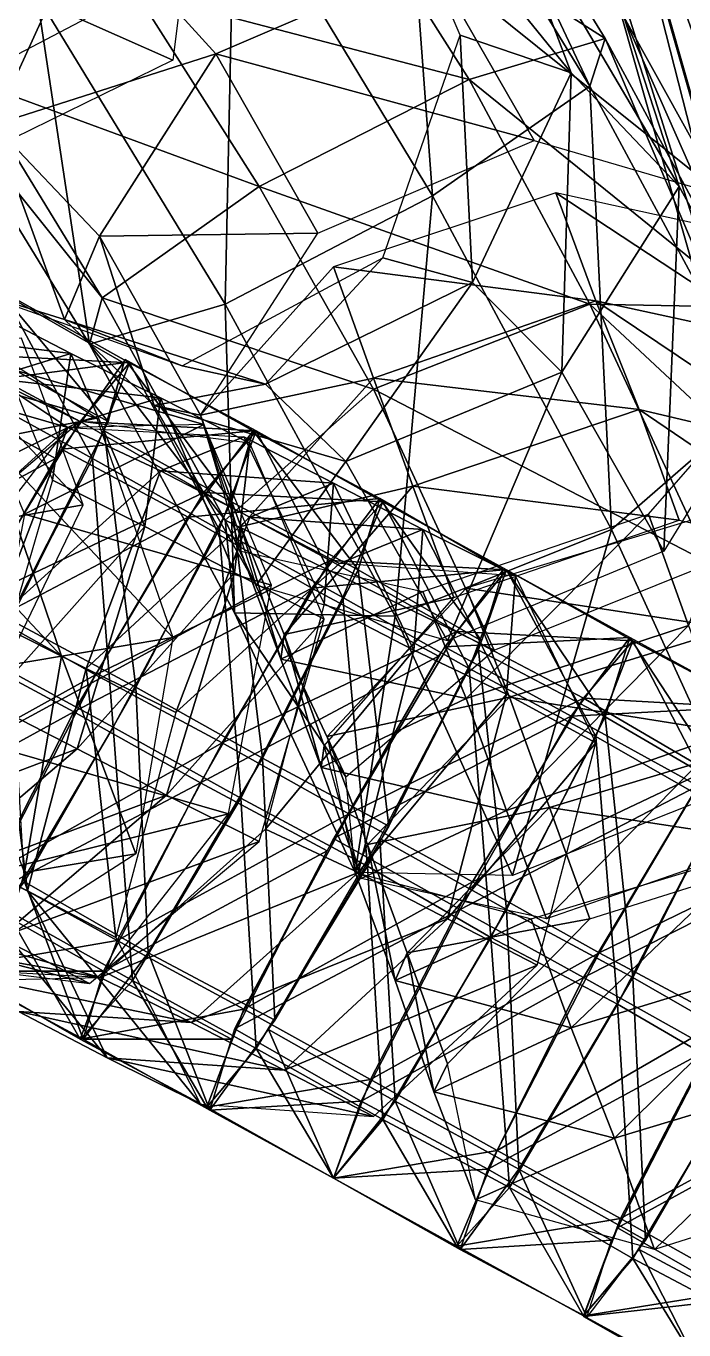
# Model space of a CAD drawing. Extents: x -6.8 to 6.8, y -29 to 29.
# Drawn here: x -2.506 to -1.974, y -10.533 to -9.478 of the extents above; entities that cross this region are included whole.
import ezdxf

# ---------------------------------------------------------------- set-up
doc = ezdxf.new("R2010")
doc.units = 0

msp = doc.modelspace()

# ---------------------------------------------------------------- linework, layer by layer
at = {"layer": 'flower_stems1', "color": 3}
for points in [[(-2.17724, -9.61517, 8.34252), (-2.33746, -9.35015, 8.32257), (-2.20245, -9.27716, 8.21057)], [(-2.03747, -9.48767, 8.04254), (-2.16741, -9.27593, 8.02008), (-2.25744, -9.34765, 7.86755)], [(-2.04992, -9.52642, 8.23083), (-2.20245, -9.27716, 8.21057), (-2.16741, -9.27593, 8.02008)], [(-2.17724, -9.61517, 8.34252), (-2.20245, -9.27716, 8.21057), (-2.04992, -9.52642, 8.23083)], [(-2.04992, -9.52642, 8.23083), (-2.16741, -9.27593, 8.02008), (-2.03747, -9.48767, 8.04254)], [(-2.06494, -9.51544, 8.66253), (-2.22747, -9.31518, 8.84252), (-2.12493, -9.35766, 8.57257)], [(-2.06494, -9.51544, 8.66253), (-2.15496, -9.48516, 8.89508), (-2.22747, -9.31518, 8.84252)], [(-2.45495, -9.38769, 8.45007), (-2.55743, -9.34515, 8.72131), (-2.61993, -9.52392, 8.72253)], [(-2.14746, -9.52093, 7.89007), (-2.25744, -9.34765, 7.86755), (-2.41741, -9.45019, 7.83758)], [(-2.03747, -9.48767, 8.04254), (-2.25744, -9.34765, 7.86755), (-2.14746, -9.52093, 7.89007)], [(-2.34497, -9.70269, 8.31256), (-2.49743, -9.45269, 8.29254), (-2.33746, -9.35015, 8.32257)], [(-2.34497, -9.70269, 8.31256), (-2.33746, -9.35015, 8.32257), (-2.17724, -9.61517, 8.34252)], [(-1.97747, -9.60766, 8.44757), (-2.12493, -9.35766, 8.57257), (-2.02246, -9.47015, 8.32006)], [(-1.97747, -9.60766, 8.44757), (-2.06494, -9.51544, 8.66253), (-2.12493, -9.35766, 8.57257)], [(-2.45495, -9.38769, 8.45007), (-2.61993, -9.52392, 8.72253), (-2.53247, -9.55767, 8.49005)], [(-2.35247, -9.50018, 8.20007), (-2.45495, -9.38769, 8.45007), (-2.53247, -9.55767, 8.49005)], [(-2.17822, -9.42517, 8.21954), (-2.45495, -9.38769, 8.45007), (-2.35247, -9.50018, 8.20007)], [(-2.09497, -9.57019, 8.03253), (-2.17822, -9.42517, 8.21954), (-2.35247, -9.50018, 8.20007)], [(-1.94195, -9.61517, 8.13507), (-2.17822, -9.42517, 8.21954), (-2.09497, -9.57019, 8.03253)], [(-1.94195, -9.61517, 8.13507), (-2.02246, -9.47015, 8.32006), (-2.17822, -9.42517, 8.21954)], [(-2.45495, -9.73516, 8.16003), (-2.58496, -9.5227, 8.14007), (-2.49743, -9.45269, 8.29254)], [(-2.31744, -9.60766, 7.86254), (-2.41741, -9.45019, 7.83758), (-2.55242, -9.52117, 7.95257)], [(-2.45495, -9.73516, 8.16003), (-2.49743, -9.45269, 8.29254), (-2.34497, -9.70269, 8.31256)], [(-2.14746, -9.52093, 7.89007), (-2.41741, -9.45019, 7.83758), (-2.31744, -9.60766, 7.86254)], [(-1.89746, -9.75268, 8.26007), (-1.97747, -9.60766, 8.44757), (-2.02246, -9.47015, 8.32006)], [(-1.89746, -9.75268, 8.26007), (-2.02246, -9.47015, 8.32006), (-1.94195, -9.61517, 8.13507)], [(-2.14495, -9.68518, 8.70257), (-2.21746, -9.66516, 8.89508), (-2.15496, -9.48516, 8.89508)], [(-2.14495, -9.68518, 8.70257), (-2.15496, -9.48516, 8.89508), (-2.06494, -9.51544, 8.66253)], [(-1.91992, -9.7052, 8.00506), (-2.03747, -9.48767, 8.04254), (-2.14746, -9.52093, 7.89007)], [(-1.91247, -9.78094, 8.18005), (-2.04992, -9.52642, 8.23083), (-2.03747, -9.48767, 8.04254)], [(-1.91247, -9.78094, 8.18005), (-2.03747, -9.48767, 8.04254), (-1.91992, -9.7052, 8.00506)], [(-2.35247, -9.50018, 8.20007), (-2.53247, -9.55767, 8.49005), (-2.44671, -9.6477, 8.27508)], [(-2.26995, -9.6452, 8.01257), (-2.35247, -9.50018, 8.20007), (-2.44671, -9.6477, 8.27508)], [(-2.09497, -9.57019, 8.03253), (-2.35247, -9.50018, 8.20007), (-2.26995, -9.6452, 8.01257)], [(-2.07244, -9.75769, 8.52258), (-2.14495, -9.68518, 8.70257), (-2.06494, -9.51544, 8.66253)], [(-2.07244, -9.75769, 8.52258), (-2.06494, -9.51544, 8.66253), (-1.97747, -9.60766, 8.44757)], [(-2.4447, -9.69769, 7.97558), (-2.55242, -9.52117, 7.95257), (-2.58496, -9.5227, 8.14007)], [(-2.4447, -9.69769, 7.97558), (-2.58496, -9.5227, 8.14007), (-2.45495, -9.73516, 8.16003)], [(-2.31744, -9.60766, 7.86254), (-2.55242, -9.52117, 7.95257), (-2.4447, -9.69769, 7.97558)], [(-2.04992, -9.70269, 7.86505), (-2.14746, -9.52093, 7.89007), (-2.31744, -9.60766, 7.86254)], [(-2.03247, -9.88519, 8.28753), (-2.17724, -9.61517, 8.34252), (-2.04992, -9.52642, 8.23083)], [(-1.91992, -9.7052, 8.00506), (-2.14746, -9.52093, 7.89007), (-2.04992, -9.70269, 7.86505)], [(-2.03247, -9.88519, 8.28753), (-2.04992, -9.52642, 8.23083), (-1.91247, -9.78094, 8.18005)], [(-2.53247, -9.55767, 8.49005), (-2.54742, -9.69268, 8.77258), (-2.47497, -9.7152, 8.58007)], [(-2.44671, -9.6477, 8.27508), (-2.53247, -9.55767, 8.49005), (-2.47497, -9.7152, 8.58007)], [(-2.22497, -9.77166, 7.84008), (-2.31744, -9.60766, 7.86254), (-2.4447, -9.69769, 7.97558)], [(-2.04992, -9.70269, 7.86505), (-2.31744, -9.60766, 7.86254), (-2.22497, -9.77166, 7.84008)], [(-2.04492, -9.70019, 7.92254), (-2.07745, -9.61267, 7.99005), (-2.25744, -9.67266, 7.98254)], [(-1.89495, -9.73266, 8.03753), (-1.92871, -9.6452, 8.10504), (-2.07745, -9.61267, 7.99005)], [(-1.89495, -9.73266, 8.03753), (-2.07745, -9.61267, 7.99005), (-2.04492, -9.70019, 7.92254)], [(-1.98992, -9.9027, 8.33508), (-2.07244, -9.75769, 8.52258), (-1.97747, -9.60766, 8.44757)], [(-1.98992, -9.9027, 8.33508), (-1.97747, -9.60766, 8.44757), (-1.89746, -9.75268, 8.26007)], [(-2.20745, -9.9552, 8.26507), (-2.34497, -9.70269, 8.31256), (-2.17724, -9.61517, 8.34252)], [(-2.20745, -9.9552, 8.26507), (-2.17724, -9.61517, 8.34252), (-2.03247, -9.88519, 8.28753)], [(-2.44671, -9.6477, 8.27508), (-2.47497, -9.7152, 8.58007), (-2.40246, -9.78491, 8.40008)], [(-2.26995, -9.6452, 8.01257), (-2.44671, -9.6477, 8.27508), (-2.36492, -9.79266, 8.08758)], [(-2.36492, -9.79266, 8.08758), (-2.44671, -9.6477, 8.27508), (-2.40246, -9.78491, 8.40008)], [(-2.31243, -9.76745, 8.66754), (-2.37994, -9.75268, 8.84503), (-2.21746, -9.66516, 8.89508)], [(-2.31243, -9.76745, 8.66754), (-2.21746, -9.66516, 8.89508), (-2.14495, -9.68518, 8.70257)], [(-2.22497, -9.76269, 7.91503), (-2.25744, -9.67266, 7.98254), (-2.36492, -9.79266, 8.08758)], [(-2.04492, -9.70019, 7.92254), (-2.25744, -9.67266, 7.98254), (-2.22497, -9.76269, 7.91503)], [(-2.24743, -9.8302, 8.50256), (-2.31243, -9.76745, 8.66754), (-2.14495, -9.68518, 8.70257)], [(-2.24743, -9.8302, 8.50256), (-2.14495, -9.68518, 8.70257), (-2.07244, -9.75769, 8.52258)], [(-2.4273, -9.75018, 7.78002), (-2.52746, -9.69268, 7.78753), (-2.58496, -9.77069, 7.62255)], [(-2.42242, -9.75018, 7.82757), (-2.52496, -9.69268, 7.83508), (-2.56494, -9.74267, 7.65502)], [(-2.45245, -9.82769, 8.00006), (-2.55493, -9.77117, 8.00756), (-2.52496, -9.69268, 7.83508)], [(-2.47497, -9.7152, 8.58007), (-2.54742, -9.69268, 8.77258), (-2.37994, -9.75268, 8.84503)], [(-2.43969, -9.79766, 7.96453), (-2.53997, -9.74267, 7.97253), (-2.52746, -9.69268, 7.78753)], [(-2.43969, -9.79766, 7.96453), (-2.52746, -9.69268, 7.78753), (-2.4273, -9.75018, 7.78002)], [(-2.45245, -9.82769, 8.00006), (-2.52496, -9.69268, 7.83508), (-2.42242, -9.75018, 7.82757)], [(-2.60992, -9.72515, 7.47979), (-2.54241, -9.7052, 7.26507), (-2.46997, -9.74267, 7.34753)], [(-2.46997, -9.74267, 7.34753), (-2.54241, -9.7052, 7.26507), (-2.48492, -9.84515, 7.15008)], [(-2.34497, -9.87768, 7.94757), (-2.4447, -9.69769, 7.97558), (-2.45495, -9.73516, 8.16003)], [(-2.33746, -9.95269, 8.12255), (-2.45495, -9.73516, 8.16003), (-2.34497, -9.70269, 8.31256)], [(-2.22497, -9.77166, 7.84008), (-2.4447, -9.69769, 7.97558), (-2.34497, -9.87768, 7.94757)], [(-2.33746, -9.95269, 8.12255), (-2.34497, -9.70269, 8.31256), (-2.20745, -9.9552, 8.26507)], [(-2.00994, -9.78808, 7.85504), (-2.04492, -9.70019, 7.92254), (-2.22497, -9.76269, 7.91503)], [(-1.95245, -9.91265, 7.77008), (-2.04992, -9.70269, 7.86505), (-2.22497, -9.77166, 7.84008)], [(-1.82244, -9.91516, 7.91003), (-2.04992, -9.70269, 7.86505), (-1.95245, -9.91265, 7.77008)], [(-1.82244, -9.91516, 7.91003), (-1.91992, -9.7052, 8.00506), (-2.04992, -9.70269, 7.86505)], [(-1.86242, -9.82269, 7.97003), (-2.04492, -9.70019, 7.92254), (-2.00994, -9.78808, 7.85504)], [(-1.86242, -9.82269, 7.97003), (-1.89495, -9.73266, 8.03753), (-2.04492, -9.70019, 7.92254)], [(-2.40246, -9.78491, 8.40008), (-2.47497, -9.7152, 8.58007), (-2.31243, -9.76745, 8.66754)], [(-2.47497, -9.7152, 8.58007), (-2.37994, -9.75268, 8.84503), (-2.31243, -9.76745, 8.66754)], [(-2.44897, -9.79516, 7.96832), (-2.65496, -9.73516, 7.91003), (-2.56494, -9.72015, 7.83758)], [(-2.53497, -9.76269, 7.56256), (-2.60992, -9.72515, 7.47979), (-2.46997, -9.74267, 7.34753)], [(-2.45996, -9.86517, 7.18005), (-2.57995, -9.73767, 7.00256), (-2.65747, -9.9002, 6.94006)], [(-2.44897, -9.79516, 7.96832), (-2.53747, -9.81268, 8.04003), (-2.65496, -9.73516, 7.91003)], [(-2.50994, -9.73016, 7.31005), (-2.57995, -9.73767, 7.00256), (-2.45996, -9.86517, 7.18005)], [(-2.34497, -9.87768, 7.94757), (-2.45495, -9.73516, 8.16003), (-2.33746, -9.95269, 8.12255)], [(-2.47247, -9.80267, 7.65008), (-2.67242, -9.74517, 7.51257), (-2.56243, -9.74267, 7.35504)], [(-2.57495, -9.93518, 7.74255), (-2.67242, -9.74517, 7.51257), (-2.47247, -9.80267, 7.65008)], [(-2.46246, -9.79766, 7.64758), (-2.56494, -9.74267, 7.65502), (-2.65246, -9.89019, 7.57257)], [(-2.42242, -9.75018, 7.82757), (-2.56494, -9.74267, 7.65502), (-2.46246, -9.79766, 7.64758)], [(-2.36242, -9.80017, 7.49505), (-2.56243, -9.74267, 7.35504), (-2.50744, -9.87268, 7.2268)], [(-2.47247, -9.80267, 7.65008), (-2.56243, -9.74267, 7.35504), (-2.36242, -9.80017, 7.49505)], [(-2.51245, -9.94519, 8.06005), (-2.53997, -9.74267, 7.97253), (-2.43969, -9.79766, 7.96453)], [(-2.53497, -9.76269, 7.56256), (-2.46997, -9.74267, 7.34753), (-2.39746, -9.77844, 7.43005)], [(-2.46997, -9.74267, 7.34753), (-2.48492, -9.84515, 7.15008), (-2.40997, -9.88269, 7.23254)], [(-2.32244, -9.80517, 7.78253), (-2.42596, -9.74768, 7.79003), (-2.47747, -9.82019, 7.62255)], [(-2.39746, -9.77844, 7.43005), (-2.46997, -9.74267, 7.34753), (-2.40997, -9.88269, 7.23254)], [(-2.33996, -9.86267, 7.96606), (-2.44293, -9.80517, 7.97406), (-2.42596, -9.74768, 7.79003)], [(-2.33996, -9.86267, 7.96606), (-2.42596, -9.74768, 7.79003), (-2.32244, -9.80517, 7.78253)], [(-2.4273, -9.75018, 7.78002), (-2.58496, -9.77069, 7.62255), (-2.48242, -9.82769, 7.61505)], [(-2.31994, -9.80517, 7.82006), (-2.42242, -9.75018, 7.82757), (-2.46246, -9.79766, 7.64758)], [(-2.34997, -9.88519, 7.99005), (-2.45245, -9.82769, 8.00006), (-2.42242, -9.75018, 7.82757)], [(-2.34997, -9.88519, 7.99005), (-2.42242, -9.75018, 7.82757), (-2.31994, -9.80517, 7.82006)], [(-2.16497, -9.97515, 8.31756), (-2.24743, -9.8302, 8.50256), (-2.07244, -9.75769, 8.52258)], [(-2.16497, -9.97515, 8.31756), (-2.07244, -9.75769, 8.52258), (-1.98992, -9.9027, 8.33508)], [(-1.96997, -9.9627, 8.29754), (-2.00244, -9.87268, 8.36505), (-1.89746, -9.75268, 8.26007)], [(-2.48242, -9.82769, 7.61505), (-2.58496, -9.77069, 7.62255), (-2.67767, -9.93267, 7.57257)], [(-2.59747, -9.91265, 7.71478), (-2.53497, -9.76269, 7.56256), (-2.46246, -9.79766, 7.64508)], [(-2.46246, -9.79766, 7.64508), (-2.53497, -9.76269, 7.56256), (-2.39746, -9.77844, 7.43005)], [(-2.40246, -9.78491, 8.40008), (-2.31243, -9.76745, 8.66754), (-2.24743, -9.8302, 8.50256)], [(-2.22497, -9.76269, 7.91503), (-2.36492, -9.79266, 8.08758), (-2.33245, -9.88269, 8.02008)], [(-2.19317, -9.85015, 7.84753), (-2.22497, -9.76269, 7.91503), (-2.33245, -9.88269, 8.02008)], [(-2.00994, -9.78808, 7.85504), (-2.22497, -9.76269, 7.91503), (-2.19317, -9.85015, 7.84753)], [(-2.53747, -9.99017, 8.06005), (-2.55493, -9.77117, 8.00756), (-2.45245, -9.82769, 8.00006)], [(-2.46246, -9.79766, 7.64508), (-2.39746, -9.77844, 7.43005), (-2.32495, -9.81518, 7.51257)], [(-2.39746, -9.77844, 7.43005), (-2.40997, -9.88269, 7.23254), (-2.33746, -9.92016, 7.31506)], [(-2.32495, -9.81518, 7.51257), (-2.39746, -9.77844, 7.43005), (-2.33746, -9.92016, 7.31506)], [(-2.12744, -9.98266, 7.74505), (-2.22497, -9.77166, 7.84008), (-2.34497, -9.87768, 7.94757)], [(-1.95245, -9.91265, 7.77008), (-2.22497, -9.77166, 7.84008), (-2.12744, -9.98266, 7.74505)], [(-1.93621, -10.09515, 8.19256), (-2.03247, -9.88519, 8.28753), (-1.91247, -9.78094, 8.18005)], [(-2.31994, -9.93017, 8.21508), (-2.40246, -9.78491, 8.40008), (-2.24743, -9.8302, 8.50256)], [(-2.36492, -9.79266, 8.08758), (-2.40246, -9.78491, 8.40008), (-2.31994, -9.93017, 8.21508)], [(-1.97747, -9.87768, 7.78503), (-2.00994, -9.78808, 7.85504), (-2.19317, -9.85015, 7.84753)], [(-1.82995, -9.91015, 7.90008), (-1.86242, -9.82269, 7.97003), (-2.00994, -9.78808, 7.85504)], [(-1.82995, -9.91015, 7.90008), (-2.00994, -9.78808, 7.85504), (-1.97747, -9.87768, 7.78503)], [(-2.46246, -9.79766, 7.64758), (-2.65246, -9.89019, 7.57257), (-2.55242, -9.94519, 7.56256)], [(-2.53247, -9.9602, 7.79754), (-2.60491, -9.92266, 7.71606), (-2.47247, -9.80267, 7.65008)], [(-2.36242, -9.85516, 7.64007), (-2.46246, -9.79766, 7.64758), (-2.55242, -9.94519, 7.56256)], [(-2.38745, -9.97265, 8.00506), (-2.53747, -9.81268, 8.04003), (-2.44897, -9.79516, 7.96832)], [(-2.53247, -9.9602, 7.79754), (-2.47247, -9.80267, 7.65008), (-2.39746, -9.8377, 7.73504)], [(-2.36242, -9.80017, 7.49505), (-2.50744, -9.87268, 7.2268), (-2.30743, -9.93017, 7.36505)], [(-2.39746, -9.8377, 7.73504), (-2.47247, -9.80267, 7.65008), (-2.32995, -9.81018, 7.52258)], [(-2.31994, -9.80517, 7.82006), (-2.46246, -9.79766, 7.64758), (-2.36242, -9.85516, 7.64007)], [(-2.33245, -9.88269, 8.02008), (-2.36492, -9.79266, 8.08758), (-2.33245, -9.9027, 8.24255)], [(-2.47747, -9.98767, 8.07757), (-2.62744, -9.82769, 8.11254), (-2.53747, -9.81268, 8.04003)], [(-2.38745, -9.97265, 8.00506), (-2.47747, -9.98767, 8.07757), (-2.53747, -9.81268, 8.04003)], [(-2.41741, -10.01269, 8.05255), (-2.51995, -9.9577, 8.06005), (-2.44293, -9.80517, 7.97406)], [(-2.32244, -9.80517, 7.78253), (-2.47747, -9.82019, 7.62255), (-2.37493, -9.87518, 7.61254)], [(-2.41741, -10.01269, 8.05255), (-2.44293, -9.80517, 7.97406), (-2.33996, -9.86267, 7.96606)], [(-2.39746, -9.8377, 7.73504), (-2.32995, -9.81018, 7.52258), (-2.25744, -9.84765, 7.60504)], [(-2.21997, -9.86016, 7.77508), (-2.32244, -9.80517, 7.78253), (-2.37493, -9.87518, 7.61254)], [(-2.21746, -9.86267, 7.81256), (-2.31994, -9.80517, 7.82006), (-2.36242, -9.85516, 7.64007)], [(-2.24993, -9.94018, 7.98254), (-2.34997, -9.88519, 7.99005), (-2.31994, -9.80517, 7.82006)], [(-2.23742, -9.91766, 7.95819), (-2.33996, -9.86267, 7.96606), (-2.32244, -9.80517, 7.78253)], [(-2.25744, -9.84765, 7.60504), (-2.32995, -9.81018, 7.52258), (-2.26495, -9.94519, 7.40258)], [(-2.23742, -9.91766, 7.95819), (-2.32244, -9.80517, 7.78253), (-2.21997, -9.86016, 7.77508)], [(-2.24993, -9.94018, 7.98254), (-2.31994, -9.80517, 7.82006), (-2.21746, -9.86267, 7.81256)], [(-2.37493, -9.87518, 7.61254), (-2.47747, -9.82019, 7.62255), (-2.56994, -9.97766, 7.56506)], [(-2.32495, -9.81518, 7.51257), (-2.33746, -9.92016, 7.31506), (-2.26495, -9.9577, 7.39758)], [(-2.48242, -9.82769, 7.61505), (-2.67767, -9.93267, 7.57257), (-2.57495, -9.98767, 7.56506)], [(-2.47747, -9.98767, 8.07757), (-2.56744, -10.00268, 8.15008), (-2.62744, -9.82769, 8.11254)], [(-2.43572, -10.04516, 8.05255), (-2.53747, -9.99017, 8.06005), (-2.45245, -9.82769, 8.00006)], [(-2.43572, -10.04516, 8.05255), (-2.45245, -9.82769, 8.00006), (-2.34997, -9.88519, 7.99005)], [(-2.31994, -9.93017, 8.21508), (-2.24743, -9.8302, 8.50256), (-2.16497, -9.97515, 8.31756)], [(-2.45745, -9.99768, 7.88006), (-2.53247, -9.9602, 7.79754), (-2.39746, -9.8377, 7.73504)], [(-2.45745, -9.99768, 7.88006), (-2.39746, -9.8377, 7.73504), (-2.32495, -9.87518, 7.81756)], [(-2.32495, -9.87518, 7.81756), (-2.39746, -9.8377, 7.73504), (-2.25744, -9.84765, 7.60504)], [(-2.36242, -9.85516, 7.64007), (-2.55242, -9.94519, 7.56256), (-2.44995, -10.00268, 7.55505)], [(-2.40997, -9.88269, 7.23254), (-2.48492, -9.84515, 7.15008), (-2.53747, -10.02545, 7.11755)], [(-2.25994, -9.91015, 7.63256), (-2.36242, -9.85516, 7.64007), (-2.44995, -10.00268, 7.55505)], [(-2.21746, -9.86267, 7.81256), (-2.36242, -9.85516, 7.64007), (-2.25994, -9.91015, 7.63256)], [(-2.19317, -9.85015, 7.84753), (-2.33245, -9.88269, 8.02008), (-2.29742, -9.97015, 7.95257)], [(-2.32495, -9.87518, 7.81756), (-2.25744, -9.84765, 7.60504), (-2.18518, -9.88519, 7.68756)], [(-2.15997, -9.94018, 7.78002), (-2.19317, -9.85015, 7.84753), (-2.29742, -9.97015, 7.95257)], [(-2.25744, -9.84765, 7.60504), (-2.26495, -9.94519, 7.40258), (-2.19244, -9.98266, 7.48754)], [(-2.18518, -9.88519, 7.68756), (-2.25744, -9.84765, 7.60504), (-2.19244, -9.98266, 7.48754)], [(-1.97747, -9.87768, 7.78503), (-2.19317, -9.85015, 7.84753), (-2.15997, -9.94018, 7.78002)], [(-2.45996, -9.86517, 7.18005), (-2.65747, -9.9002, 6.94006), (-2.53747, -10.02545, 7.11755)], [(-2.31494, -10.07019, 8.04504), (-2.41741, -10.01269, 8.05255), (-2.33996, -9.86267, 7.96606)], [(-2.21997, -9.86016, 7.77508), (-2.37493, -9.87518, 7.61254), (-2.27496, -9.93267, 7.60504)], [(-2.31494, -10.07019, 8.04504), (-2.33996, -9.86267, 7.96606), (-2.23742, -9.91766, 7.95819)], [(-2.11993, -9.91766, 7.76757), (-2.21997, -9.86016, 7.77508), (-2.27496, -9.93267, 7.60504)], [(-2.11743, -9.91766, 7.80505), (-2.21746, -9.86267, 7.81256), (-2.25994, -9.91015, 7.63256)], [(-2.14746, -9.99768, 7.97631), (-2.24993, -9.94018, 7.98254), (-2.21746, -9.86267, 7.81256)], [(-2.13745, -9.97515, 7.95007), (-2.23742, -9.91766, 7.95819), (-2.21997, -9.86016, 7.77508)], [(-2.13745, -9.97515, 7.95007), (-2.21997, -9.86016, 7.77508), (-2.11993, -9.91766, 7.76757)], [(-2.14746, -9.99768, 7.97631), (-2.21746, -9.86267, 7.81256), (-2.11743, -9.91766, 7.80505)], [(-2.37493, -9.87518, 7.61254), (-2.56994, -9.97766, 7.56506), (-2.46746, -10.03265, 7.55505)], [(-2.30743, -9.93017, 7.36505), (-2.50744, -9.87268, 7.2268), (-2.54241, -10.05767, 7.19757)], [(-2.27496, -9.93267, 7.60504), (-2.37493, -9.87518, 7.61254), (-2.46746, -10.03265, 7.55505)], [(-2.38494, -10.0332, 7.96453), (-2.45745, -9.99768, 7.88006), (-2.32495, -9.87518, 7.81756)], [(-2.38494, -10.0332, 7.96453), (-2.32495, -9.87518, 7.81756), (-2.25244, -9.91265, 7.90008)], [(-2.25244, -9.91265, 7.90008), (-2.32495, -9.87518, 7.81756), (-2.18518, -9.88519, 7.68756)], [(-2.14996, -10.02191, 8.29003), (-2.18518, -9.93518, 8.35754), (-2.00244, -9.87268, 8.36505)], [(-2.14996, -10.02191, 8.29003), (-2.00244, -9.87268, 8.36505), (-1.96997, -9.9627, 8.29754)], [(-2.40997, -9.88269, 7.23254), (-2.53747, -10.02545, 7.11755), (-2.46496, -10.06268, 7.20007)], [(-2.33746, -9.92016, 7.31506), (-2.40997, -9.88269, 7.23254), (-2.46496, -10.06268, 7.20007)], [(-2.33245, -10.10266, 8.04504), (-2.43572, -10.04516, 8.05255), (-2.34997, -9.88519, 7.99005)], [(-2.33245, -10.10266, 8.04504), (-2.34997, -9.88519, 7.99005), (-2.24993, -9.94018, 7.98254)], [(-2.24743, -10.0852, 7.85253), (-2.34497, -9.87768, 7.94757), (-2.33746, -9.95269, 8.12255)], [(-2.12744, -9.98266, 7.74505), (-2.34497, -9.87768, 7.94757), (-2.24743, -10.0852, 7.85253)], [(-2.29742, -9.97015, 7.95257), (-2.33245, -9.88269, 8.02008), (-2.29992, -9.99017, 8.17504)], [(-2.33245, -9.88269, 8.02008), (-2.33245, -9.9027, 8.24255), (-2.29992, -9.99017, 8.17504)], [(-2.25244, -9.91265, 7.90008), (-2.18518, -9.88519, 7.68756), (-2.10992, -9.92266, 7.77008)], [(-2.11242, -10.16516, 8.17004), (-2.20745, -9.9552, 8.26507), (-2.03247, -9.88519, 8.28753)], [(-2.18518, -9.88519, 7.68756), (-2.19244, -9.98266, 7.48754), (-2.11743, -10.01843, 7.57006)], [(-2.10992, -9.92266, 7.77008), (-2.18518, -9.88519, 7.68756), (-2.11743, -10.01843, 7.57006)], [(-1.93518, -9.9652, 7.72332), (-1.96746, -9.87768, 7.79003), (-2.14996, -9.93267, 7.77508)], [(-2.11242, -10.16516, 8.17004), (-2.03247, -9.88519, 8.28753), (-1.93621, -10.09515, 8.19256)], [(-2.29992, -9.99017, 8.17504), (-2.33245, -9.9027, 8.24255), (-2.18518, -9.93518, 8.35754)], [(-2.25994, -9.91015, 7.63256), (-2.44995, -10.00268, 7.55505), (-2.34747, -10.05767, 7.54754)], [(-2.15747, -9.96771, 7.62255), (-2.25994, -9.91015, 7.63256), (-2.34747, -10.05767, 7.54754)], [(-2.21246, -10.12518, 8.03753), (-2.31494, -10.07019, 8.04504), (-2.23742, -9.91766, 7.95819)], [(-2.11993, -9.91766, 7.76757), (-2.27496, -9.93267, 7.60504), (-2.17242, -9.98767, 7.59753)], [(-2.11743, -9.91766, 7.80505), (-2.25994, -9.91015, 7.63256), (-2.15747, -9.96771, 7.62255)], [(-2.21246, -10.12518, 8.03753), (-2.23742, -9.91766, 7.95819), (-2.13745, -9.97515, 7.95007)], [(-2.01745, -9.97265, 7.77258), (-2.11743, -9.91766, 7.78002), (-2.16741, -9.98016, 7.60504)], [(-2.01495, -9.97515, 7.79504), (-2.11743, -9.91766, 7.80505), (-2.15747, -9.96771, 7.62255)], [(-2.04492, -10.05267, 7.96832), (-2.14746, -9.99768, 7.97631), (-2.11743, -9.91766, 7.80505)], [(-2.03747, -10.03668, 7.95007), (-2.13995, -9.98266, 7.95941), (-2.11743, -9.91766, 7.78002)], [(-2.04492, -10.05267, 7.96832), (-2.11743, -9.91766, 7.80505), (-2.01495, -9.97515, 7.79504)], [(-2.03747, -10.03668, 7.95007), (-2.11743, -9.91766, 7.78002), (-2.01745, -9.97265, 7.77258)], [(-2.33746, -9.92016, 7.31506), (-2.46496, -10.06268, 7.20007), (-2.39245, -10.10015, 7.28253)], [(-2.26495, -9.9577, 7.39758), (-2.33746, -9.92016, 7.31506), (-2.39245, -10.10015, 7.28253)], [(-2.10992, -9.92266, 7.77008), (-2.11743, -10.01843, 7.57006), (-2.04492, -10.05767, 7.65258)], [(-2.30743, -9.93017, 7.36505), (-2.54241, -10.05767, 7.19757), (-2.34246, -10.11517, 7.33758)], [(-2.27496, -9.93267, 7.60504), (-2.46746, -10.03265, 7.55505), (-2.36492, -10.0902, 7.54754)], [(-2.17242, -9.98767, 7.59753), (-2.27496, -9.93267, 7.60504), (-2.36492, -10.0902, 7.54754)], [(-2.29992, -9.99017, 8.17504), (-2.18518, -9.93518, 8.35754), (-2.14996, -10.02191, 8.29003)], [(-2.11492, -10.02069, 7.70861), (-2.14996, -9.93267, 7.77508), (-2.26245, -10.05267, 7.87506)], [(-1.93518, -9.9652, 7.72332), (-2.14996, -9.93267, 7.77508), (-2.11492, -10.02069, 7.70861)], [(-2.44995, -10.00268, 7.55505), (-2.55242, -9.94519, 7.56256), (-2.63494, -10.10516, 7.62506)], [(-2.22991, -10.15765, 8.03753), (-2.33245, -10.10266, 8.04504), (-2.24993, -9.94018, 7.98254)], [(-2.19244, -9.98266, 7.48754), (-2.26495, -9.94519, 7.40258), (-2.31243, -10.12768, 7.36505)], [(-2.15997, -9.94018, 7.78002), (-2.29742, -9.97015, 7.95257), (-2.26495, -10.06018, 7.88256)], [(-2.22991, -10.15765, 8.03753), (-2.24993, -9.94018, 7.98254), (-2.14746, -9.99768, 7.97631)], [(-2.50494, -10.17767, 7.84252), (-2.57995, -10.1427, 7.76007), (-2.53247, -9.9602, 7.79754)], [(-2.50494, -10.17767, 7.84252), (-2.53247, -9.9602, 7.79754), (-2.45745, -9.99768, 7.88006)], [(-2.50744, -10.17016, 7.99505), (-2.51995, -9.9577, 8.06005), (-2.41741, -10.01269, 8.05255)], [(-2.26495, -9.9577, 7.39758), (-2.39245, -10.10015, 7.28253), (-2.31744, -10.13769, 7.36505)], [(-2.24743, -10.0852, 7.85253), (-2.33746, -9.95269, 8.12255), (-2.23992, -10.16265, 8.02758)], [(-2.23992, -10.16265, 8.02758), (-2.33746, -9.95269, 8.12255), (-2.20745, -9.9552, 8.26507)], [(-2.23992, -10.16265, 8.02758), (-2.20745, -9.9552, 8.26507), (-2.11242, -10.16516, 8.17004)], [(-2.15747, -9.96771, 7.62255), (-2.34747, -10.05767, 7.54754), (-2.24493, -10.11517, 7.54003)], [(-2.29742, -9.97015, 7.95257), (-2.29992, -9.99017, 8.17504), (-2.26745, -10.07769, 8.10504)], [(-2.26495, -10.06018, 7.88256), (-2.29742, -9.97015, 7.95257), (-2.26745, -10.07769, 8.10504)], [(-2.05493, -10.02166, 7.61505), (-2.15747, -9.96771, 7.62255), (-2.24493, -10.11517, 7.54003)], [(-2.01495, -9.97515, 7.79504), (-2.15747, -9.96771, 7.62255), (-2.05493, -10.02166, 7.61505)], [(-2.11743, -10.11267, 8.22204), (-2.14996, -10.02191, 8.29003), (-1.96997, -9.9627, 8.29754)], [(-2.11743, -10.11267, 8.22204), (-1.96997, -9.9627, 8.29754), (-1.93847, -10.05017, 8.2293)], [(-1.89996, -10.05517, 7.65502), (-1.93518, -9.9652, 7.72332), (-2.11492, -10.02069, 7.70861)], [(-2.46746, -10.03265, 7.55505), (-2.56994, -9.97766, 7.56506), (-2.64495, -10.13018, 7.65258)], [(-2.41741, -10.1477, 7.93255), (-2.47747, -9.98767, 8.07757), (-2.38745, -9.97265, 8.00506)], [(-2.06494, -10.03619, 7.59753), (-2.16741, -9.98016, 7.60504), (-2.25744, -10.13519, 7.54003)], [(-2.01745, -9.97265, 7.77258), (-2.16741, -9.98016, 7.60504), (-2.06494, -10.03619, 7.59753)], [(-1.91497, -10.02844, 7.76257), (-2.01745, -9.97265, 7.77258), (-2.06494, -10.03619, 7.59753)], [(-1.91247, -10.02966, 7.78753), (-2.01495, -9.97515, 7.79504), (-2.05493, -10.02166, 7.61505)], [(-1.9447, -10.11016, 7.96032), (-2.04492, -10.05267, 7.96832), (-2.01495, -9.97515, 7.79504)], [(-1.93719, -10.09515, 7.94256), (-2.03747, -10.03668, 7.95007), (-2.01745, -9.97265, 7.77258)], [(-1.93719, -10.09515, 7.94256), (-2.01745, -9.97265, 7.77258), (-1.91497, -10.02844, 7.76257)], [(-1.9447, -10.11016, 7.96032), (-2.01495, -9.97515, 7.79504), (-1.91247, -10.02966, 7.78753)], [(-2.50744, -10.16265, 8.00506), (-2.56744, -10.00268, 8.15008), (-2.47747, -9.98767, 8.07757)], [(-2.52246, -10.19268, 7.97033), (-2.53747, -9.99017, 8.06005), (-2.43572, -10.04516, 8.05255)], [(-2.41741, -10.1477, 7.93255), (-2.50744, -10.16265, 8.00506), (-2.47747, -9.98767, 8.07757)], [(-2.17242, -9.98767, 7.59753), (-2.36492, -10.0902, 7.54754), (-2.26245, -10.1452, 7.54003)], [(-2.19244, -9.98266, 7.48754), (-2.31243, -10.12768, 7.36505), (-2.23742, -10.16265, 7.44757)], [(-2.26745, -10.07769, 8.10504), (-2.29992, -9.99017, 8.17504), (-2.14996, -10.02191, 8.29003)], [(-2.11743, -10.01843, 7.57006), (-2.19244, -9.98266, 7.48754), (-2.23742, -10.16265, 7.44757)], [(-2.11743, -10.19268, 8.03002), (-2.21997, -10.13519, 8.03753), (-2.13995, -9.98266, 7.95941)], [(-2.11743, -10.19268, 8.03002), (-2.13995, -9.98266, 7.95941), (-2.03747, -10.03668, 7.95007)], [(-2.44995, -10.00268, 7.55505), (-2.63494, -10.10516, 7.62506), (-2.53247, -10.16265, 7.61755)], [(-2.34747, -10.05767, 7.54754), (-2.44995, -10.00268, 7.55505), (-2.53247, -10.16265, 7.61755)], [(-2.43347, -10.2152, 7.92504), (-2.50494, -10.17767, 7.84252), (-2.45745, -9.99768, 7.88006)], [(-2.43347, -10.2152, 7.92504), (-2.45745, -9.99768, 7.88006), (-2.38494, -10.0332, 7.96453)], [(-2.12994, -10.2152, 8.03002), (-2.22991, -10.15765, 8.03753), (-2.14746, -9.99768, 7.97631)], [(-2.12994, -10.2152, 8.03002), (-2.14746, -9.99768, 7.97631), (-2.04492, -10.05267, 7.96832)], [(-2.40747, -10.22766, 7.98754), (-2.50744, -10.17016, 7.99505), (-2.41741, -10.01269, 8.05255)], [(-2.40747, -10.22766, 7.98754), (-2.41741, -10.01269, 8.05255), (-2.31494, -10.07019, 8.04504)], [(-2.26745, -10.07769, 8.10504), (-2.14996, -10.02191, 8.29003), (-2.11743, -10.11267, 8.22204)], [(-2.11492, -10.02069, 7.70861), (-2.26245, -10.05267, 7.87506), (-2.22991, -10.14019, 7.80505)], [(-2.05493, -10.02166, 7.61505), (-2.24493, -10.11517, 7.54003), (-2.14495, -10.17016, 7.53253)], [(-2.11743, -10.01843, 7.57006), (-2.23742, -10.16265, 7.44757), (-2.16497, -10.20019, 7.53002)], [(-2.08245, -10.11016, 7.64007), (-2.11492, -10.02069, 7.70861), (-2.22991, -10.14019, 7.80505)], [(-2.04492, -10.05767, 7.65258), (-2.11743, -10.01843, 7.57006), (-2.16497, -10.20019, 7.53002)], [(-1.95495, -10.0802, 7.60754), (-2.05493, -10.02166, 7.61505), (-2.14495, -10.17016, 7.53253)], [(-1.89996, -10.05517, 7.65502), (-2.11492, -10.02069, 7.70861), (-2.08245, -10.11016, 7.64007)], [(-1.91247, -10.02966, 7.78753), (-2.05493, -10.02166, 7.61505), (-1.95495, -10.0802, 7.60754)], [(-2.46496, -10.06268, 7.20007), (-2.53747, -10.02545, 7.11755), (-2.67572, -10.1427, 7.18756)], [(-2.46746, -10.03265, 7.55505), (-2.64495, -10.13018, 7.65258), (-2.54492, -10.18518, 7.64257)], [(-2.36492, -10.0902, 7.54754), (-2.46746, -10.03265, 7.55505), (-2.54492, -10.18518, 7.64257)], [(-1.91497, -10.02844, 7.76257), (-2.06494, -10.03619, 7.59753), (-1.96246, -10.09271, 7.59008)], [(-2.41992, -10.25018, 7.96228), (-2.52246, -10.19268, 7.97033), (-2.43572, -10.04516, 8.05255)], [(-2.41992, -10.25018, 7.96228), (-2.43572, -10.04516, 8.05255), (-2.33245, -10.10266, 8.04504)], [(-2.06494, -10.03619, 7.59753), (-2.25744, -10.13519, 7.54003), (-2.15496, -10.19268, 7.53002)], [(-1.96246, -10.09271, 7.59008), (-2.06494, -10.03619, 7.59753), (-2.15496, -10.19268, 7.53002)], [(-2.01495, -10.24768, 8.02258), (-2.11743, -10.19268, 8.03002), (-2.03747, -10.03668, 7.95007)], [(-2.01495, -10.24768, 8.02258), (-2.03747, -10.03668, 7.95007), (-1.93719, -10.09515, 7.94256)], [(-2.22991, -10.14019, 7.80505), (-2.26245, -10.05267, 7.87506), (-2.23992, -10.16265, 8.02758)], [(-2.02746, -10.26916, 8.02008), (-2.12994, -10.2152, 8.03002), (-2.04492, -10.05267, 7.96832)], [(-2.08496, -10.20019, 8.15258), (-2.11743, -10.11267, 8.22204), (-1.93847, -10.05017, 8.2293)], [(-2.08496, -10.20019, 8.15258), (-1.93847, -10.05017, 8.2293), (-1.90496, -10.13769, 8.16003)], [(-1.86743, -10.1427, 7.58508), (-1.89996, -10.05517, 7.65502), (-2.08245, -10.11016, 7.64007)], [(-2.02746, -10.26916, 8.02008), (-2.04492, -10.05267, 7.96832), (-1.9447, -10.11016, 7.96032)], [(-2.46496, -10.06268, 7.20007), (-2.67572, -10.1427, 7.18756), (-2.59997, -10.17767, 7.27008)], [(-2.34246, -10.11517, 7.33758), (-2.54241, -10.05767, 7.19757), (-2.64495, -10.19018, 7.29003)], [(-2.39245, -10.10015, 7.28253), (-2.46496, -10.06268, 7.20007), (-2.59997, -10.17767, 7.27008)], [(-2.34747, -10.05767, 7.54754), (-2.53247, -10.16265, 7.61755), (-2.43243, -10.21771, 7.61004)], [(-2.24493, -10.11517, 7.54003), (-2.34747, -10.05767, 7.54754), (-2.43243, -10.21771, 7.61004)], [(-2.26495, -10.06018, 7.88256), (-2.26745, -10.07769, 8.10504), (-2.23492, -10.16766, 8.03753)], [(-2.04492, -10.05767, 7.65258), (-2.16497, -10.20019, 7.53002), (-2.09246, -10.23767, 7.61254)], [(-2.30493, -10.28216, 7.98004), (-2.40747, -10.22766, 7.98754), (-2.31494, -10.07019, 8.04504)], [(-2.30493, -10.28216, 7.98004), (-2.31494, -10.07019, 8.04504), (-2.21246, -10.12518, 8.03753)], [(-2.23492, -10.16766, 8.03753), (-2.26745, -10.07769, 8.10504), (-2.11743, -10.11267, 8.22204)], [(-1.95495, -10.0802, 7.60754), (-2.14495, -10.17016, 7.53253), (-2.04241, -10.22766, 7.52258)], [(-1.85247, -10.13519, 7.60003), (-1.95495, -10.0802, 7.60754), (-2.04241, -10.22766, 7.52258)], [(-2.36492, -10.0902, 7.54754), (-2.54492, -10.18518, 7.64257), (-2.44342, -10.24267, 7.63507)], [(-2.26245, -10.1452, 7.54003), (-2.36492, -10.0902, 7.54754), (-2.44342, -10.24267, 7.63507)], [(-1.96246, -10.09271, 7.59008), (-2.15496, -10.19268, 7.53002), (-2.05493, -10.24768, 7.52258)], [(-1.86242, -10.1502, 7.58258), (-1.96246, -10.09271, 7.59008), (-2.05493, -10.24768, 7.52258)], [(-1.91497, -10.30517, 8.01257), (-2.01495, -10.24768, 8.02258), (-1.93719, -10.09515, 7.94256)], [(-2.39245, -10.10015, 7.28253), (-2.59997, -10.17767, 7.27008), (-2.52746, -10.2152, 7.35253)], [(-2.31744, -10.13769, 7.36505), (-2.39245, -10.10015, 7.28253), (-2.52746, -10.2152, 7.35253)], [(-2.31994, -10.30517, 7.95257), (-2.41992, -10.25018, 7.96228), (-2.33245, -10.10266, 8.04504)], [(-2.31994, -10.30517, 7.95257), (-2.33245, -10.10266, 8.04504), (-2.22991, -10.15765, 8.03753)], [(-2.34246, -10.11517, 7.33758), (-2.64495, -10.19018, 7.29003), (-2.44622, -10.24768, 7.42755)], [(-2.24493, -10.11517, 7.54003), (-2.43243, -10.21771, 7.61004), (-2.32995, -10.27343, 7.60253)], [(-2.14495, -10.17016, 7.53253), (-2.24493, -10.11517, 7.54003), (-2.32995, -10.27343, 7.60253)], [(-2.23492, -10.16766, 8.03753), (-2.11743, -10.11267, 8.22204), (-2.08496, -10.20019, 8.15258)], [(-2.08245, -10.11016, 7.64007), (-2.22991, -10.14019, 7.80505), (-2.19769, -10.22766, 7.73754)], [(-2.04992, -10.20019, 7.57006), (-2.08245, -10.11016, 7.64007), (-2.19769, -10.22766, 7.73754)], [(-1.86743, -10.1427, 7.58508), (-2.08245, -10.11016, 7.64007), (-2.04992, -10.20019, 7.57006)], [(-1.92687, -10.32769, 8.01257), (-2.02746, -10.26916, 8.02008), (-1.9447, -10.11016, 7.96032)], [(-2.23742, -10.16265, 7.44757), (-2.31243, -10.12768, 7.36505), (-2.44622, -10.24768, 7.42755)], [(-2.31744, -10.13769, 7.36505), (-2.52746, -10.2152, 7.35253), (-2.45495, -10.25268, 7.43505)], [(-2.15496, -10.19268, 7.53002), (-2.25744, -10.13519, 7.54003), (-2.33746, -10.28918, 7.61755)], [(-2.20745, -10.34765, 7.96405), (-2.30993, -10.28973, 7.9718), (-2.21997, -10.13519, 8.03753)], [(-2.22991, -10.14019, 7.80505), (-2.23992, -10.16265, 8.02758), (-2.20745, -10.25018, 7.9613)], [(-2.19769, -10.22766, 7.73754), (-2.22991, -10.14019, 7.80505), (-2.20745, -10.25018, 7.9613)], [(-2.20745, -10.34765, 7.96405), (-2.21997, -10.13519, 8.03753), (-2.11743, -10.19268, 8.03002)], [(-1.85247, -10.13519, 7.60003), (-2.04241, -10.22766, 7.52258), (-1.94146, -10.28167, 7.51507)], [(-2.44042, -10.31268, 7.7243), (-2.51245, -10.2752, 7.64007), (-2.57995, -10.1427, 7.76007)], [(-2.44042, -10.31268, 7.7243), (-2.57995, -10.1427, 7.76007), (-2.50494, -10.17767, 7.84252)], [(-2.52246, -10.2152, 7.78753), (-2.50744, -10.16265, 8.00506), (-2.41741, -10.1477, 7.93255)], [(-2.26245, -10.1452, 7.54003), (-2.44342, -10.24267, 7.63507), (-2.33996, -10.29766, 7.62756)], [(-2.06494, -10.28839, 8.08007), (-2.09747, -10.20019, 8.14758), (-1.91497, -10.1452, 8.16253)], [(-2.06494, -10.28839, 8.08007), (-1.91497, -10.1452, 8.16253), (-1.88244, -10.23266, 8.09503)], [(-1.86242, -10.1502, 7.58258), (-2.05493, -10.24768, 7.52258), (-1.95245, -10.30517, 7.51507)], [(-2.21746, -10.36267, 7.94506), (-2.31994, -10.30517, 7.95257), (-2.22991, -10.15765, 8.03753)], [(-2.21746, -10.36267, 7.94506), (-2.22991, -10.15765, 8.03753), (-2.12994, -10.2152, 8.03002)], [(-2.43243, -10.21771, 7.61004), (-2.53247, -10.16265, 7.61755), (-2.56243, -10.24017, 7.78753)], [(-2.45996, -10.29766, 7.81756), (-2.56243, -10.24267, 7.82507), (-2.50744, -10.17016, 7.99505)], [(-2.45996, -10.29766, 7.81756), (-2.50744, -10.17016, 7.99505), (-2.40747, -10.22766, 7.98754)], [(-2.23742, -10.16265, 7.44757), (-2.44622, -10.24768, 7.42755), (-2.37243, -10.28417, 7.51257)], [(-2.16497, -10.20019, 7.53002), (-2.23742, -10.16265, 7.44757), (-2.37243, -10.28417, 7.51257)], [(-2.14495, -10.17016, 7.53253), (-2.32995, -10.27343, 7.60253), (-2.22747, -10.3302, 7.59252)], [(-2.20745, -10.25018, 7.9613), (-2.23992, -10.16265, 8.02758), (-2.09747, -10.20019, 8.14758)], [(-2.04241, -10.22766, 7.52258), (-2.14495, -10.17016, 7.53253), (-2.22747, -10.3302, 7.59252)], [(-2.36492, -10.35015, 7.80505), (-2.44042, -10.31268, 7.7243), (-2.50494, -10.17767, 7.84252)], [(-2.36492, -10.35015, 7.80505), (-2.50494, -10.17767, 7.84252), (-2.43347, -10.2152, 7.92504)], [(-2.44622, -10.24768, 7.42755), (-2.64495, -10.19018, 7.29003), (-2.75494, -10.19268, 7.44506)], [(-2.44622, -10.24768, 7.42755), (-2.75494, -10.19268, 7.44506), (-2.55493, -10.25018, 7.58508)], [(-2.44342, -10.24267, 7.63507), (-2.54492, -10.18518, 7.64257), (-2.56243, -10.24267, 7.82507)], [(-2.46246, -10.29766, 7.78002), (-2.56243, -10.24017, 7.78753), (-2.52246, -10.19268, 7.97033)], [(-2.46246, -10.29766, 7.78002), (-2.52246, -10.19268, 7.97033), (-2.41992, -10.25018, 7.96228)], [(-2.15496, -10.19268, 7.53002), (-2.33746, -10.28918, 7.61755), (-2.23492, -10.34765, 7.61004)], [(-2.05493, -10.24768, 7.52258), (-2.15496, -10.19268, 7.53002), (-2.23492, -10.34765, 7.61004)], [(-2.10742, -10.4027, 7.95507), (-2.20745, -10.34765, 7.96405), (-2.11743, -10.19268, 8.03002)], [(-2.10742, -10.4027, 7.95507), (-2.11743, -10.19268, 8.03002), (-2.01495, -10.24768, 8.02258)], [(-2.45495, -10.25268, 7.43505), (-2.52746, -10.2152, 7.35253), (-2.66741, -10.19769, 7.48254)], [(-2.45495, -10.25268, 7.43505), (-2.66741, -10.19769, 7.48254), (-2.59246, -10.23516, 7.56506)], [(-2.16497, -10.20019, 7.53002), (-2.37243, -10.28417, 7.51257), (-2.29742, -10.32269, 7.59503)], [(-2.09246, -10.23767, 7.61254), (-2.16497, -10.20019, 7.53002), (-2.29742, -10.32269, 7.59503)], [(-2.20745, -10.25018, 7.9613), (-2.09747, -10.20019, 8.14758), (-2.06494, -10.28839, 8.08007)], [(-2.04992, -10.20019, 7.57006), (-2.19769, -10.22766, 7.73754), (-2.16497, -10.31768, 7.67004)], [(-2.43243, -10.21771, 7.61004), (-2.56243, -10.24017, 7.78753), (-2.46246, -10.29766, 7.78002)], [(-2.32995, -10.27343, 7.60253), (-2.43243, -10.21771, 7.61004), (-2.46246, -10.29766, 7.78002)], [(-2.11492, -10.41766, 7.93756), (-2.21746, -10.36267, 7.94506), (-2.12994, -10.2152, 8.03002)], [(-2.11492, -10.41766, 7.93756), (-2.12994, -10.2152, 8.03002), (-2.02746, -10.26916, 8.02008)], [(-2.35742, -10.35516, 7.81005), (-2.45996, -10.29766, 7.81756), (-2.40747, -10.22766, 7.98754)], [(-2.35742, -10.35516, 7.81005), (-2.40747, -10.22766, 7.98754), (-2.30493, -10.28216, 7.98004)], [(-2.04241, -10.22766, 7.52258), (-2.22747, -10.3302, 7.59252), (-2.12493, -10.38769, 7.58508)], [(-2.19769, -10.22766, 7.73754), (-2.20745, -10.25018, 7.9613), (-2.1762, -10.3402, 7.89257)], [(-2.16497, -10.31768, 7.67004), (-2.19769, -10.22766, 7.73754), (-2.1762, -10.3402, 7.89257)], [(-1.94146, -10.28167, 7.51507), (-2.04241, -10.22766, 7.52258), (-2.12493, -10.38769, 7.58508)], [(-2.02996, -10.37768, 8.01257), (-2.06494, -10.28839, 8.08007), (-1.88244, -10.23266, 8.09503)], [(-2.02996, -10.37768, 8.01257), (-1.88244, -10.23266, 8.09503), (-1.84747, -10.32269, 8.02758)], [(-2.37243, -10.28417, 7.51257), (-2.44622, -10.24768, 7.42755), (-2.58496, -10.24017, 7.55755)], [(-2.37243, -10.28417, 7.51257), (-2.58496, -10.24017, 7.55755), (-2.51245, -10.2752, 7.64007)], [(-2.44342, -10.24267, 7.63507), (-2.56243, -10.24267, 7.82507), (-2.45996, -10.29766, 7.81756)], [(-2.33996, -10.29766, 7.62756), (-2.44342, -10.24267, 7.63507), (-2.45996, -10.29766, 7.81756)], [(-2.09246, -10.23767, 7.61254), (-2.29742, -10.32269, 7.59503), (-2.22497, -10.36016, 7.67755)], [(-2.35992, -10.35266, 7.77258), (-2.46246, -10.29766, 7.78002), (-2.41992, -10.25018, 7.96228)], [(-2.35992, -10.35266, 7.77258), (-2.41992, -10.25018, 7.96228), (-2.31994, -10.30517, 7.95257)], [(-2.05493, -10.24768, 7.52258), (-2.23492, -10.34765, 7.61004), (-2.13244, -10.4027, 7.60253)], [(-2.1762, -10.3402, 7.89257), (-2.20745, -10.25018, 7.9613), (-2.06494, -10.28839, 8.08007)], [(-1.95245, -10.30517, 7.51507), (-2.05493, -10.24768, 7.52258), (-2.13244, -10.4027, 7.60253)], [(-2.00494, -10.4602, 7.94757), (-2.10742, -10.4027, 7.95507), (-2.01495, -10.24768, 8.02258)], [(-2.00494, -10.4602, 7.94757), (-2.01495, -10.24768, 8.02258), (-1.91497, -10.30517, 8.01257)], [(-2.29742, -10.32269, 7.59503), (-2.51245, -10.2752, 7.64007), (-2.44042, -10.31268, 7.7243)], [(-2.29742, -10.32269, 7.59503), (-2.37243, -10.28417, 7.51257), (-2.51245, -10.2752, 7.64007)], [(-2.32995, -10.27343, 7.60253), (-2.46246, -10.29766, 7.78002), (-2.35992, -10.35266, 7.77258)], [(-2.22747, -10.3302, 7.59252), (-2.32995, -10.27343, 7.60253), (-2.35992, -10.35266, 7.77258)], [(-2.01495, -10.47515, 7.93005), (-2.11492, -10.41766, 7.93756), (-2.02746, -10.26916, 8.02008)], [(-2.01495, -10.47515, 7.93005), (-2.02746, -10.26916, 8.02008), (-1.92687, -10.32769, 8.01257)], [(-1.94146, -10.28167, 7.51507), (-2.12493, -10.38769, 7.58508), (-2.02496, -10.44268, 7.57757)], [(-1.83746, -10.3402, 7.50756), (-1.94146, -10.28167, 7.51507), (-2.02496, -10.44268, 7.57757)], [(-2.33996, -10.29766, 7.62756), (-2.45996, -10.29766, 7.81756), (-2.35742, -10.35516, 7.81005)], [(-2.23492, -10.34765, 7.61004), (-2.33746, -10.28918, 7.61755), (-2.35742, -10.35516, 7.79754)], [(-2.25744, -10.41015, 7.79003), (-2.35742, -10.35516, 7.79754), (-2.30993, -10.28973, 7.9718)], [(-2.25744, -10.41015, 7.79003), (-2.30993, -10.28973, 7.9718), (-2.20745, -10.34765, 7.96405)], [(-2.1762, -10.3402, 7.89257), (-2.06494, -10.28839, 8.08007), (-2.02996, -10.37768, 8.01257)], [(-1.84497, -10.35015, 7.50756), (-1.94744, -10.29266, 7.51507), (-2.02746, -10.45019, 7.58508)], [(-2.25744, -10.41015, 7.76507), (-2.35992, -10.35266, 7.77258), (-2.31994, -10.30517, 7.95257)], [(-2.25744, -10.41015, 7.76507), (-2.31994, -10.30517, 7.95257), (-2.21746, -10.36267, 7.94506)], [(-1.95245, -10.30517, 7.51507), (-2.13244, -10.4027, 7.60253), (-2.03247, -10.4602, 7.59503)], [(-2.22497, -10.36016, 7.67755), (-2.29742, -10.32269, 7.59503), (-2.44042, -10.31268, 7.7243)], [(-2.22497, -10.36016, 7.67755), (-2.44042, -10.31268, 7.7243), (-2.36492, -10.35015, 7.80505)], [(-2.16497, -10.31768, 7.67004), (-2.1762, -10.3402, 7.89257), (-2.14245, -10.42767, 7.82257)], [(-1.90747, -10.52246, 7.93005), (-2.00994, -10.46771, 7.93756), (-1.91992, -10.31518, 8.01257)], [(-2.22747, -10.3302, 7.59252), (-2.35992, -10.35266, 7.77258), (-2.25744, -10.41015, 7.76507)], [(-2.12493, -10.38769, 7.58508), (-2.22747, -10.3302, 7.59252), (-2.25744, -10.41015, 7.76507)], [(-1.99743, -10.46771, 7.94256), (-2.02996, -10.37768, 8.01257), (-1.84747, -10.32269, 8.02758)], [(-1.91247, -10.52941, 7.92254), (-2.01495, -10.47515, 7.93005), (-1.92687, -10.32769, 8.01257)], [(-1.99743, -10.46771, 7.94256), (-1.84747, -10.32269, 8.02758), (-1.81494, -10.41015, 7.95928)], [(-2.14245, -10.42767, 7.82257), (-2.1762, -10.3402, 7.89257), (-2.02996, -10.37768, 8.01257)], [(-1.83746, -10.3402, 7.50756), (-2.02496, -10.44268, 7.57757), (-1.92242, -10.50018, 7.57006)], [(-2.23492, -10.34765, 7.61004), (-2.35742, -10.35516, 7.79754), (-2.25744, -10.41015, 7.79003)], [(-2.15496, -10.46771, 7.78253), (-2.25744, -10.41015, 7.79003), (-2.20745, -10.34765, 7.96405)], [(-2.13244, -10.4027, 7.60253), (-2.23492, -10.34765, 7.61004), (-2.25744, -10.41015, 7.79003)], [(-2.15496, -10.46771, 7.78253), (-2.20745, -10.34765, 7.96405), (-2.10742, -10.4027, 7.95507)], [(-1.84497, -10.35015, 7.50756), (-2.02746, -10.45019, 7.58508), (-1.92742, -10.50769, 7.57757)], [(-2.15747, -10.4652, 7.75756), (-2.25744, -10.41015, 7.76507), (-2.21746, -10.36267, 7.94506)], [(-2.15747, -10.4652, 7.75756), (-2.21746, -10.36267, 7.94506), (-2.11492, -10.41766, 7.93756)], [(-2.14245, -10.42767, 7.82257), (-2.02996, -10.37768, 8.01257), (-1.99743, -10.46771, 7.94256)], [(-2.12493, -10.38769, 7.58508), (-2.25744, -10.41015, 7.76507), (-2.15747, -10.4652, 7.75756)], [(-2.02496, -10.44268, 7.57757), (-2.12493, -10.38769, 7.58508), (-2.15747, -10.4652, 7.75756)], [(-2.13244, -10.4027, 7.60253), (-2.25744, -10.41015, 7.79003), (-2.15496, -10.46771, 7.78253)], [(-2.03247, -10.4602, 7.59503), (-2.13244, -10.4027, 7.60253), (-2.15496, -10.46771, 7.78253)], [(-2.05242, -10.52246, 7.77258), (-2.15496, -10.46771, 7.78253), (-2.10742, -10.4027, 7.95507)], [(-2.05242, -10.52246, 7.77258), (-2.10742, -10.4027, 7.95507), (-2.00494, -10.4602, 7.94757)], [(-2.05493, -10.52142, 7.75006), (-2.15747, -10.4652, 7.75756), (-2.11492, -10.41766, 7.93756)], [(-2.05493, -10.52142, 7.75006), (-2.11492, -10.41766, 7.93756), (-2.01495, -10.47515, 7.93005)], [(-2.02496, -10.44268, 7.57757), (-2.15747, -10.4652, 7.75756), (-2.05493, -10.52142, 7.75006)], [(-1.92242, -10.50018, 7.57006), (-2.02496, -10.44268, 7.57757), (-2.05493, -10.52142, 7.75006)], [(-1.92742, -10.50769, 7.57757), (-2.02746, -10.45019, 7.58508), (-2.05493, -10.52215, 7.76007)], [(-2.03247, -10.4602, 7.59503), (-2.15496, -10.46771, 7.78253), (-2.05242, -10.52246, 7.77258)], [(-1.95245, -10.5802, 7.75256), (-2.05493, -10.52215, 7.76007), (-2.00994, -10.46771, 7.93756)], [(-1.95245, -10.57769, 7.74005), (-2.05493, -10.52142, 7.75006), (-2.01495, -10.47515, 7.93005)], [(-1.95245, -10.57769, 7.74005), (-2.01495, -10.47515, 7.93005), (-1.91247, -10.52941, 7.92254)], [(-1.95245, -10.5802, 7.75256), (-2.00994, -10.46771, 7.93756), (-1.90747, -10.52246, 7.93005)], [(-1.92242, -10.50018, 7.57006), (-2.05493, -10.52142, 7.75006), (-1.95245, -10.57769, 7.74005)], [(-1.92742, -10.50769, 7.57757), (-2.05493, -10.52215, 7.76007), (-1.95245, -10.5802, 7.75256)]]:
    msp.add_3dface(points, dxfattribs=at)
at = {"layer": 'flowers0', "color": 1}
for points in [[(-2.52246, -9.44519, 9.10253), (-2.35247, -9.22766, 9.13006), (-2.38745, -9.50518, 8.80755)], [(-2.38745, -9.50518, 8.80755), (-2.68792, -9.6527, 9.04754), (-2.52246, -9.44519, 9.10253)]]:
    msp.add_3dface(points, dxfattribs=at)
at = {"layer": 'stems3', "color": 3}
for points in [[(-1.60247, -10.49768, 7.61004), (-1.95996, -9.23016, 7.73254), (-2.04742, -9.25769, 7.77008)], [(-1.68017, -10.54266, 7.82757), (-2.04241, -9.27166, 7.95007), (-1.95245, -9.25018, 7.98504)], [(-1.68572, -10.52465, 7.64758), (-2.04742, -9.25769, 7.77008), (-2.07995, -9.27416, 7.86004)], [(-1.60247, -10.49768, 7.61004), (-2.04742, -9.25769, 7.77008), (-1.68572, -10.52465, 7.64758)], [(-1.71746, -10.54516, 7.73754), (-2.07995, -9.27416, 7.86004), (-2.04241, -9.27166, 7.95007)], [(-1.68572, -10.52465, 7.64758), (-2.07995, -9.27416, 7.86004), (-1.71746, -10.54516, 7.73754)], [(-1.71746, -10.54516, 7.73754), (-2.04241, -9.27166, 7.95007), (-1.68017, -10.54266, 7.82757)]]:
    msp.add_3dface(points, dxfattribs=at)

doc.saveas('drawing.dxf')
